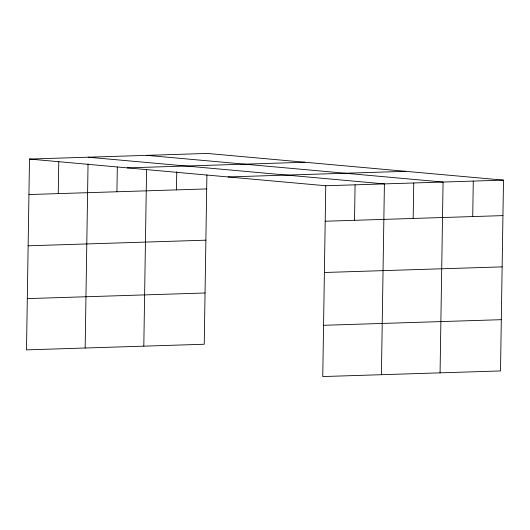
<?xml version="1.0" encoding="UTF-8"?>
<svg xmlns="http://www.w3.org/2000/svg" width="530" height="530" viewBox="0 0 530 530"><rect width="100%" height="100%" fill="white"/><g stroke="black" fill="none" stroke-linecap="round" stroke-linejoin="round"><path stroke-width="0.79" d="M29.495 159.06L325.758 185.752L322.757 376.558L500.505 370.94L503.5 180.134L207.243 153.442L29.495 159.06L26.5 349.866L204.242 344.248L206.905 174.893M58.267 193.616L58.77 161.431M85.158 348.011L88.046 163.803M116.925 191.761L117.316 167.003M143.809 346.156L146.591 169.381M176.47 189.879L176.755 171.727M354.524 220.308L355.087 184.824M381.415 374.703L384.409 183.897L88.152 157.205M413.181 218.453L413.738 182.976M440.072 372.848L443.067 182.048L146.81 155.35M472.727 216.571L473.283 181.088M127.26 167.871L305.008 162.253M227.993 176.947L405.735 171.329M28.938 194.543L206.687 188.925M325.758 185.752L503.5 180.134M325.201 221.235L502.943 215.617M28.136 245.801L205.878 240.176M324.393 272.493L502.135 266.875M27.308 298.609L205.05 292.991M323.565 325.301L501.307 319.683"/></g></svg>
